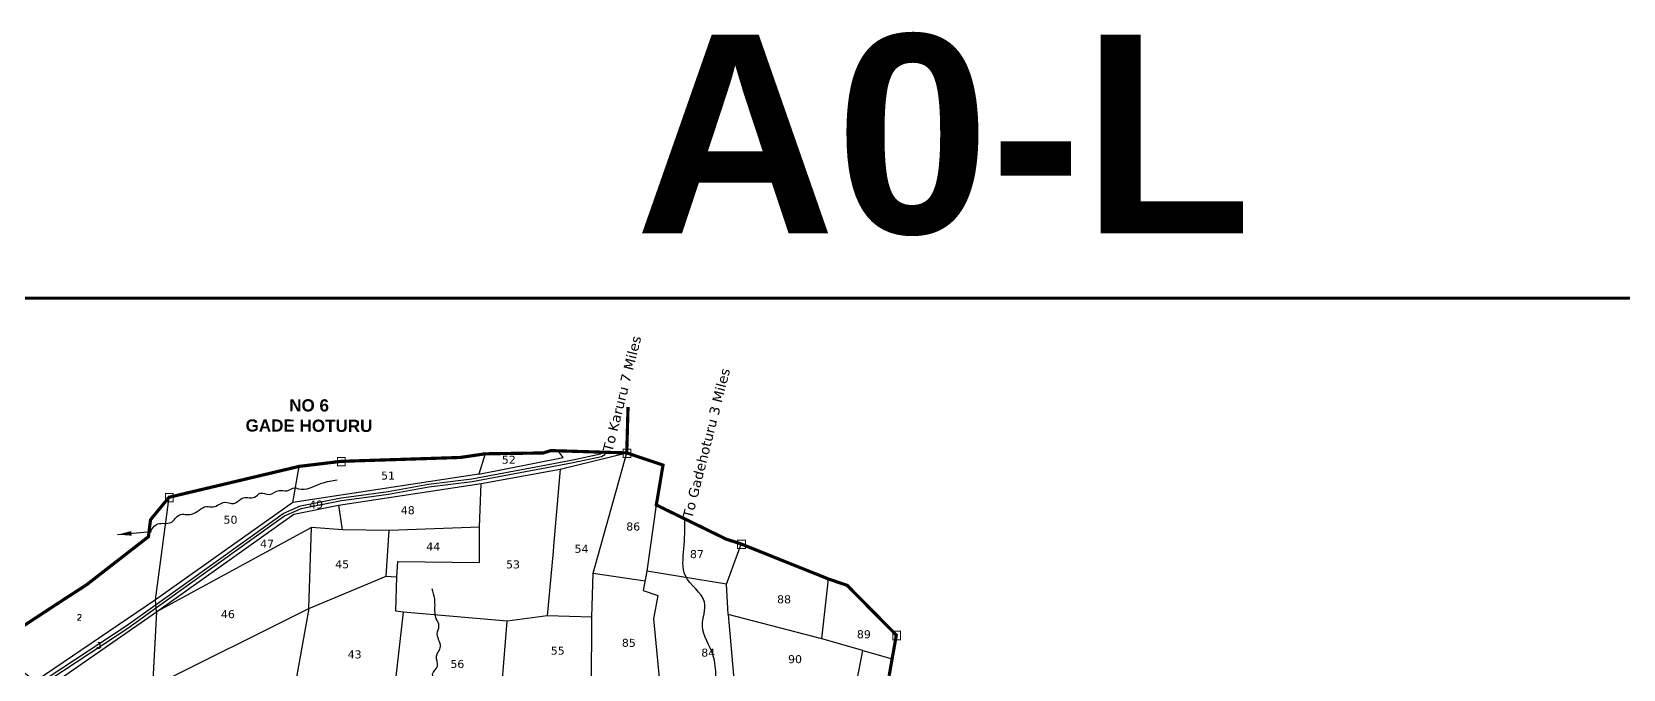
# Model space of a CAD drawing. Header units: inches. Extents: x 745102 to 755908, y 1649153 to 1658333.
# Drawn here: x 747806 to 751813, y 1656728 to 1658333 of the extents above; entities that cross this region are included whole.
import ezdxf
from ezdxf.enums import TextEntityAlignment as Align

# ---------------------------------------------------------------- set-up
doc = ezdxf.new("R2010")
doc.units = ezdxf.units.IN
doc.header["$MEASUREMENT"] = 0
doc.linetypes.add('ACAD_ISO02W100', pattern=[15, 12, -3])
for name, color, linetype in [('PLOT', 7, 'Continuous'), ('PLOT NO', 7, 'Continuous'), ('ROADS', 6, 'Continuous'), ('STRUCTURE', 5, 'Continuous'), ('TANKS-STREAM', 4, 'Continuous'), ('VILLAGE BOUNDRY', 5, 'Continuous'), ('VILLAGE STONES', 240, 'Continuous')]:
    doc.layers.add(name, color=color, linetype=linetype)
doc.styles.add('section', font='romant.shx', dxfattribs={"height": 2})
doc.styles.get("Standard").update_dxf_attribs({"font": 'verdana_0.ttf'})
doc.dimstyles.get("Standard").update_dxf_attribs({"dimtxt": 0.18, "dimasz": 35, "dimexe": 0.18, "dimexo": 0.0625, "dimgap": 0.09, "dimtad": 0, "dimtih": 1, "dimtoh": 1, "dimdec": 4, "dimzin": 0, "dimdsep": 46, "dimtxsty": 'Standard', "dimcen": 0.09, "dimadec": 0, "dimazin": 0, "dimtfac": 1, "dimtdec": 4, "dimtofl": 0, "dimtmove": 0, "dimatfit": 3, "dimfxl": 0, "dimtolj": 1, "dimtzin": 0, "dimarcsym": 0})

msp = doc.modelspace()

# ---------------------------------------------------------------- linework, layer by layer
at = {"layer": 'PLOT'}
for points in [[(748947.5, 1657270.1), (748931.4, 1657218.8), (749144.4, 1657261.2), (749131.4, 1657277.6)], [(748120.6, 1656872.4), (748466, 1657118.4), (748578.8, 1657140.8), (748937.9, 1657195.7), (749136.4, 1657231.6), (749304.2, 1657272.4)], [(748931.4, 1657218.8), (748463.5, 1657147.6), (748479.7, 1657238.5)], [(749219.3, 1656970), (749304.2, 1657272.4)], [(749136.4, 1657231.6), (749119.9, 1657037.3), (749118.7, 1657024), (749104, 1656862.4), (749003.3, 1656849.1), (748741, 1656871.2), (748722.9, 1656873.8), (748725.5, 1656961.5), (748728.1, 1656999.1), (748933.3, 1656996.8), (748933.8, 1657085.2), (748937.9, 1657195.7)], [(748463.5, 1657147.6), (748117.4, 1656902.5), (748151.8, 1657160.7)], [(748933.8, 1657085.2), (748707.2, 1657077.1), (748588.4, 1657078.8), (748579, 1657140.8)], [(749378.6, 1657141.3), (749355, 1656974.9)], [(748588.4, 1657078.8), (748510.7, 1657084.7), (748120.6, 1656872.4), (748110.6, 1656684.4), (748504, 1656880.8), (748510.7, 1657084.7)], [(748698.9, 1656962.4), (748706.3, 1657077.1)], [(749559.3, 1656865.9), (749555.4, 1656941.8), (749592.4, 1657043)], [(748504, 1656880.8), (748698.9, 1656962.4), (748723.3, 1656960.7), (748725.5, 1656961.5)], [(749216.5, 1656858.5), (749219.3, 1656970), (749350.2, 1656950.4)], [(749555.4, 1656941.8), (749355, 1656974.9), (749345.3, 1656925.8), (749382.3, 1656913), (749371.7, 1656854.4), (749389.5, 1656670.4), (749392.5, 1656592.6), (749600.6, 1656586.1)], [(749795.2, 1656804.2), (749811.9, 1656955)], [(747363.5, 1656352.2), (747589.4, 1656510), (747831.8, 1656671.5), (748120.6, 1656872.4), (748117.4, 1656902.5)], [(748117.4, 1656902.5), (747815.2, 1656696.5), (747670.8, 1656809.8)], [(748504, 1656880.8), (748464.1, 1656661.3), (748438.9, 1656579.1), (748339.8, 1656588.2), (748099.2, 1656622.1), (748110.6, 1656684.4)], [(748741, 1656871.2), (748715.1, 1656643.5), (748757.7, 1656630.3)], [(748990.3, 1656692.9), (749003.3, 1656849.1)], [(749215.8, 1656683.8), (749216.5, 1656858.5), (749104, 1656862.4)], [(749898.7, 1656775), (749795.2, 1656804.2), (749559.3, 1656865.9), (749572.7, 1656712.4), (749600.6, 1656586.1), (749608.9, 1656571.1), (749626.1, 1656418.4)], [(749758.4, 1656375.9), (749790.2, 1656659), (749873.1, 1656644.4), (749898.7, 1656775), (749972.3, 1656753.9)]]:
    msp.add_lwpolyline(points, dxfattribs=at)
at = {"layer": 'ROADS'}
for points in [[(747624.9, 1656555.2), (747818.6, 1656688.4), (748044.2, 1656836.8), (748116.7, 1656889), (748412.5, 1657100.8), (748439.3, 1657120), (748470.7, 1657133.7), (748482.8, 1657139), (748585, 1657159.5), (748629.6, 1657165.3), (748703.3, 1657174.8), (748805.3, 1657193.6), (748914.1, 1657207.3), (749088.4, 1657239.9), (749168.1, 1657254.8), (749238.3, 1657269.9), (749243.6, 1657273.3), (749245, 1657276)], [(747628.7, 1656549.6), (747822.3, 1656682.8), (748048, 1656831.3), (748120.7, 1656883.5), (748416.5, 1657095.4), (748442.7, 1657114.1), (748473.3, 1657127.5), (748484.8, 1657132.5), (748586.1, 1657152.9), (748630.4, 1657158.6), (748704.3, 1657168.1), (748806.3, 1657186.9), (748915.1, 1657200.6), (749089.7, 1657233.3), (749169.5, 1657248.2), (749240.9, 1657263.6), (749248.7, 1657268.6), (749251, 1657272.8)]]:
    msp.add_lwpolyline(points, dxfattribs=at)
msp.add_spline([(749582.2, 1655402.5), (749590.5, 1655486), (749592.3, 1655494.8), (749595.9, 1655497.2), (749626.2, 1655526.4), (749646.3, 1655552.1), (749667.4, 1655583.6), (749667.4, 1655588.4), (749681.6, 1655696.6), (749684.9, 1655744.5), (749682.8, 1655788.3), (749680.2, 1655804.8), (749689.7, 1655846), (749682.7, 1655868.3), (749657.5, 1655927), (749662.1, 1655948.9), (749664.1, 1656018.2), (749662.2, 1656105.1), (749651.3, 1656158), (749651.1, 1656204.1), (749636.8, 1656305.4), (749634.2, 1656324.9), (749626.7, 1656355.6), (749603.7, 1656404.5), (749598, 1656421.4), (749588.9, 1656494.2), (749571.5, 1656588.9), (749536.2, 1656657.3), (749521.5, 1656762.7), (749495, 1656836.9), (749499.7, 1656896.8), (749451.9, 1656962.7), (749448.2, 1657031), (749450.3, 1657106.2)], degree=3, dxfattribs=at)
at = {"layer": 'STRUCTURE', "color": 5, "const_width": 7.68}
msp.add_lwpolyline([(745105.6, 1657661.9), (755896.7, 1657661.9), (755896.7, 1649156.9), (745105.6, 1649156.9)], close=True, dxfattribs=at)
at = {"layer": 'TANKS-STREAM'}
for points in [[(748102.4, 1657070.7), (748123.9, 1657093.8), (748156.6, 1657097.3), (748178.4, 1657116.2), (748208.3, 1657117.9), (748246.4, 1657137.4), (748262.7, 1657136.4), (748292.3, 1657148.1), (748314.7, 1657145.3), (748339.7, 1657159.5), (748367.1, 1657160.9), (748381.7, 1657170.8), (748404, 1657168), (748429.1, 1657178.1), (748448.1, 1657176.8), (748468.7, 1657184.6), (748478, 1657182.2), (748535.8, 1657195.8), (748575.4, 1657204.4)], [(749534, 1654961.7), (749522.9, 1654965.4), (749517.8, 1654970.8), (749492.7, 1654966.1), (749476, 1654966.4), (749448.4, 1654972.6), (749436.7, 1654987.5), (749419.7, 1654996.8), (749403, 1655016), (749388.4, 1655021.3), (749377.7, 1655038.1), (749364.9, 1655048.3), (749361, 1655078.1), (749353.3, 1655095.4), (749349.7, 1655111.5), (749338, 1655127.1), (749335.1, 1655143.6), (749325.9, 1655156.1), (749303.7, 1655166.4), (749290.9, 1655163.5), (749274.8, 1655172.1), (749259.6, 1655168.7), (749244.3, 1655175.2), (749226.1, 1655174.8), (749202.8, 1655181.6), (749184, 1655179.1), (749163.4, 1655185.6), (749142.7, 1655178.6), (749120.5, 1655187.1), (749100.5, 1655183.2), (749087.6, 1655188.9), (749063.1, 1655181.9), (749041, 1655180.5), (749018.1, 1655170.1), (748997.9, 1655170.7), (748986.1, 1655176.2), (748976.2, 1655187.1), (748961.3, 1655191.6), (748950.4, 1655198.5), (748944.6, 1655211.8), (748925.6, 1655215.8), (748911.4, 1655226.2), (748894.3, 1655228.8), (748882.5, 1655245.5), (748865, 1655252.5), (748855.1, 1655271.4), (748833.8, 1655274.7), (748812.2, 1655277.9), (748804.2, 1655288.5), (748782.3, 1655299.5), (748757.6, 1655315), (748739.5, 1655324.3), (748732.9, 1655334.5), (748736.9, 1655354.9), (748742.7, 1655360.5), (748742.6, 1655372.1), (748740.4, 1655386.9), (748744.5, 1655401.6), (748736, 1655426.2), (748743.1, 1655444.1), (748739.2, 1655468.2), (748744.5, 1655489), (748740, 1655523.2), (748750.9, 1655544.7), (748744.5, 1655573.5), (748750, 1655589), (748742.9, 1655619.2), (748750.8, 1655645.2), (748739.1, 1655667.6), (748722.1, 1655677), (748707.8, 1655697.2), (748714, 1655718.9), (748697.7, 1655756.1), (748695, 1655775.2), (748704.2, 1655801.4), (748686.3, 1655835.9), (748695.7, 1655863), (748682, 1655890.7), (748694.2, 1655926.4), (748686.3, 1655958.4), (748703.1, 1655991), (748695, 1656026.1), (748705.8, 1656049.1), (748704.7, 1656069.3), (748720.3, 1656087.5), (748720.3, 1656116.7), (748733.6, 1656138.3), (748734, 1656153), (748749.5, 1656178.4), (748769.4, 1656208.4), (748793, 1656223.3), (748805.1, 1656241.5), (748816.9, 1656253.5), (748816.7, 1656285.5), (748824.9, 1656308.6), (748821.9, 1656324.3), (748824.5, 1656336.6), (748810.8, 1656346.7), (748801.1, 1656357.9), (748796.7, 1656367.9), (748798.7, 1656382.8), (748788.9, 1656400.5), (748786.3, 1656409.4), (748783.2, 1656425.4), (748777.6, 1656434.5), (748783.1, 1656447.4), (748790.6, 1656466.6), (748800.7, 1656484.8), (748814.8, 1656494.4), (748824, 1656517.9), (748828.1, 1656522.2), (748826.9, 1656541.5), (748822.1, 1656545.6), (748830.8, 1656557.8), (748823.4, 1656576.3), (748831.6, 1656599.6), (748832, 1656612.6), (748830.4, 1656626.1), (748831.2, 1656637.8), (748818.4, 1656654), (748814.5, 1656665.2), (748819.5, 1656684.3), (748820.5, 1656697.6), (748815.5, 1656715), (748827.6, 1656735.5), (748825.3, 1656760.3), (748835.1, 1656784.6), (748827.3, 1656816.7), (748831.5, 1656836.1), (748824.8, 1656854.9), (748821.4, 1656883.6), (748820.7, 1656905.2), (748814.3, 1656930)]]:
    msp.add_spline(points, degree=3, dxfattribs=at)
at = {"layer": 'VILLAGE BOUNDRY', "linetype": 'ACAD_ISO02W100', "ltscale": 2, "const_width": 8}
for points in [[(749304.2, 1657272.4), (749307.4, 1657388.3)], [(747784.4, 1656836.1), (747886.6, 1656903.1), (747943.8, 1656940), (748100, 1657061.4), (748105.2, 1657103.9), (748151.8, 1657160.7), (748479.7, 1657238.5), (748584.7, 1657251.1), (748885.1, 1657260.9), (748947.7, 1657270.1), (749093.8, 1657272.3), (749113.2, 1657278.2), (749246.8, 1657274.1), (749304.2, 1657272.4), (749395.5, 1657241.7), (749378.6, 1657141.3), (749553.8, 1657055.6), (749592.4, 1657043), (749811.9, 1656955), (749859.2, 1656938.8), (749982.9, 1656813.6), (749964.7, 1656710.9)]]:
    msp.add_lwpolyline(points, dxfattribs=at)
at = {"layer": 'VILLAGE STONES', "const_width": 2.5}
for points in [[(749295.1, 1657282.1), (749314.7, 1657282.1), (749314.7, 1657260.7), (749295.1, 1657260.7)], [(748575.6, 1657260.9), (748595.2, 1657260.9), (748595.2, 1657239.5), (748575.6, 1657239.5)], [(748142.6, 1657170.5), (748162.3, 1657170.5), (748162.3, 1657149), (748142.6, 1657149)], [(749583.3, 1657052.8), (749602.9, 1657052.8), (749602.9, 1657031.4), (749583.3, 1657031.4)], [(749973.8, 1656823.4), (749993.5, 1656823.4), (749993.5, 1656801.9), (749973.8, 1656801.9)]]:
    msp.add_lwpolyline(points, close=True, dxfattribs=at)

# ---------------------------------------------------------------- texts
at = {"layer": 'PLOT NO'}
for s, p in [('52', (749007.2, 1657255.3)), ('51', (748703.2, 1657215.3)), ('49', (748522.2, 1657142.4)), ('48', (748752.9, 1657128.1)), ('50', (748306.6, 1657104.2)), ('86', (749320.5, 1657087)), ('47', (748398.7, 1657043.9)), ('44', (748817.1, 1657036.7)), ('54', (749190.4, 1657031)), ('45', (748587.7, 1656992)), ('53', (749017.8, 1656991.7)), ('87', (749480.8, 1657017.5)), ('46', (748300.1, 1656866.4)), ('88', (749700.2, 1656903.8)), ('85', (749309.5, 1656794.2)), ('89', (749901.2, 1656815.8)), ('43', (748619.1, 1656765.1)), ('55', (749130.4, 1656774.5)), ('84', (749509.4, 1656769.5)), ('90', (749727.8, 1656753.1)), ('56', (748877.7, 1656741))]:
    msp.add_text(s, height=20.14, rotation=359.7824, dxfattribs=at).set_placement(p, align=Align.MIDDLE_CENTER)
at = {"layer": 'PLOT NO', "style": 'section'}
for s, p in [('2', (747926.1, 1656858.4)), ('3', (747975.6, 1656787.5))]:
    msp.add_text(s, height=15.1, rotation=355.7962, dxfattribs=at).set_placement(p, align=Align.MIDDLE_CENTER)
at = {"layer": 'ROADS'}
for s, rotation, p in [('To Karuru 7 Miles', 75.778, (749267.6, 1657273.3)), ('To Gadehoturu 3 Miles', 75.6989, (749468.8, 1657105.5))]:
    msp.add_text(s, height=25, rotation=rotation, dxfattribs=at).set_placement(p)
at = {"layer": 'VILLAGE STONES', "insert": (750101.3, 1658325.2), "char_height": 500, "width": 1536.037, "attachment_point": 2, "line_spacing_factor": 2}
msp.add_mtext('{\\fArial|b1|i0|c0|p34;A0-L}', dxfattribs=at)
at = {"layer": 'VILLAGE STONES', "insert": (748504.5, 1657407.5), "char_height": 30.702, "width": 316.186, "attachment_point": 2, "rotation": 359.7824}
msp.add_mtext('{\\fArial|b1|i0|c0|p34;NO 6\\PGADE HOTURU}', dxfattribs=at)

# ---------------------------------------------------------------- leaders
at = {"layer": 'TANKS-STREAM', "color": 5}
msp.add_leader([(748022.2, 1657066.6), (748107.8, 1657074.4)], dimstyle='Standard', override={"dimgap": 0.09, "dimtad": 0}, dxfattribs=at)

doc.saveas('drawing.dxf')
